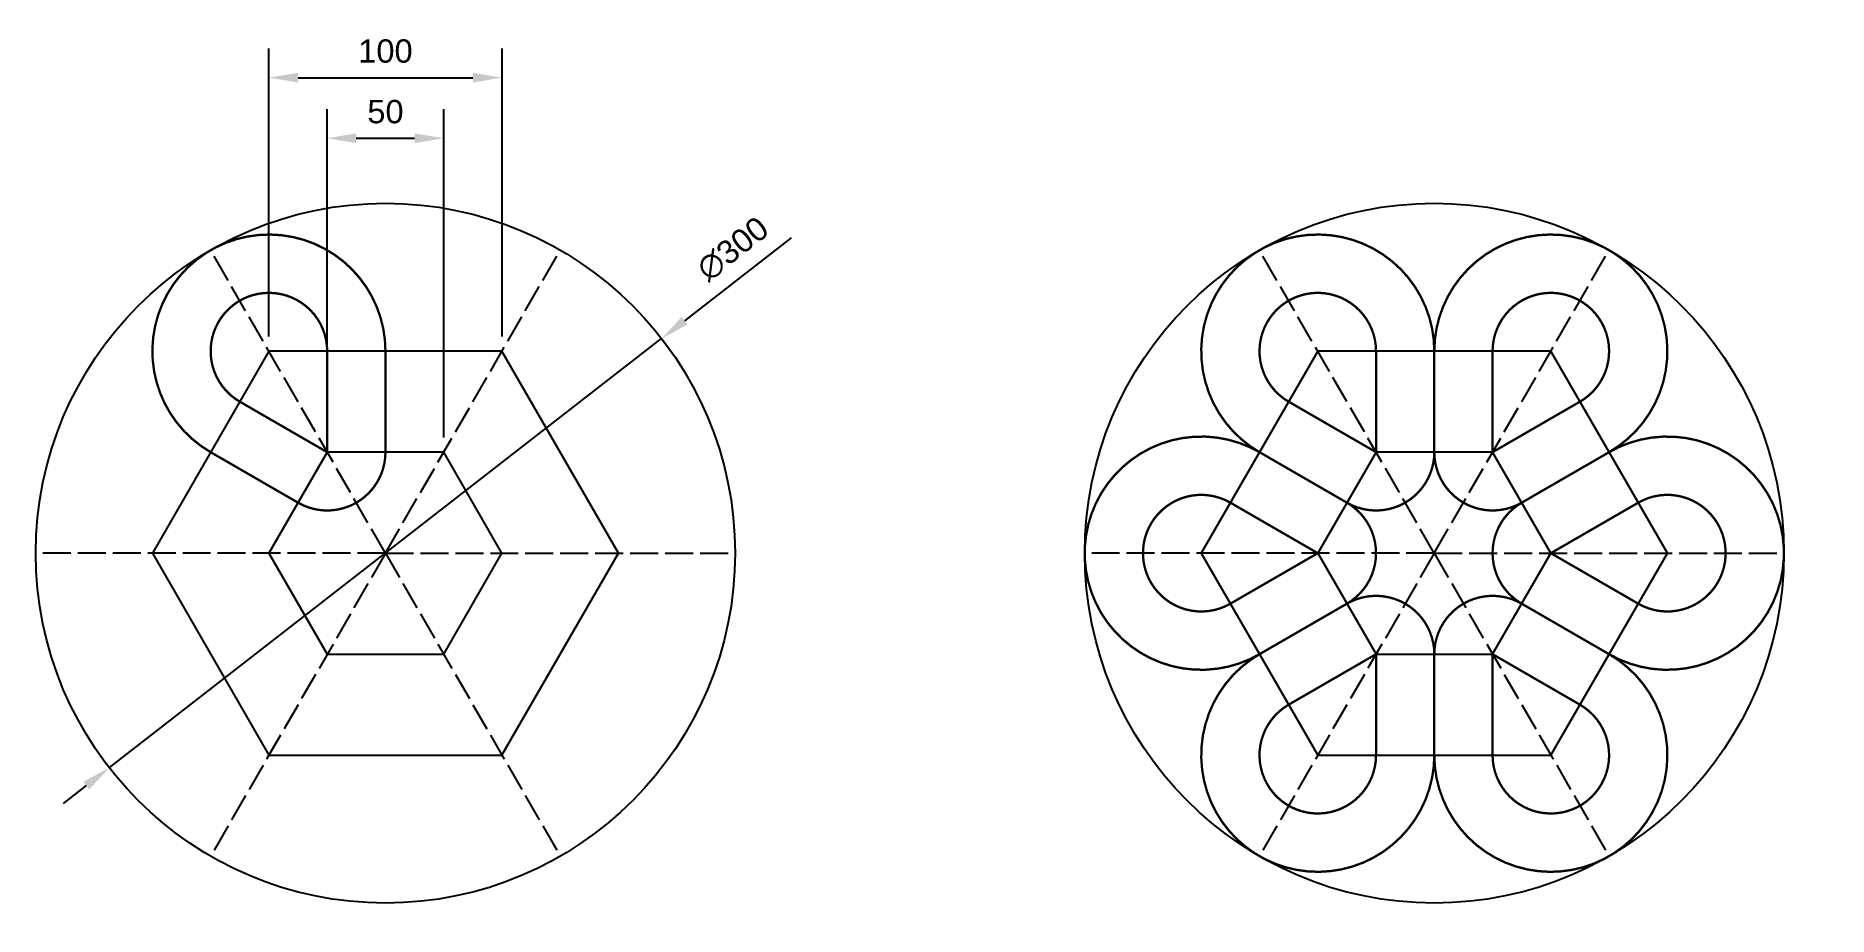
# Model space of a CAD drawing. Header units: millimetres. Extents: x 2792 to 3561, y 1434 to 1812.
import ezdxf

# ---------------------------------------------------------------- set-up
doc = ezdxf.new("R2010")
doc.units = ezdxf.units.MM
doc.linetypes.add('ACAD_ISO02W100', pattern=[15, 12, -3])
for name, color, linetype in [('AUXILIARES', 252, 'Continuous'), ('COTAS', 252, 'Continuous'), ('DISCONTINUAS', 252, 'ACAD_ISO02W100')]:
    doc.layers.add(name, color=color, linetype=linetype)
doc.styles.get("Standard").update_dxf_attribs({"font": 'arial.ttf'})
doc.dimstyles.new('ISO-25', dxfattribs={"dimtxt": 10, "dimasz": 12.5, "dimexe": 12.5, "dimexo": 6.25, "dimgap": 6.25, "dimtad": 1, "dimtxsty": 'Standard', "dimcen": 2.5, "dimadec": 0, "dimazin": 0, "dimtfac": 1, "dimtmove": 0, "dimatfit": 3, "dimfxl": 1, "dimarcsym": 0})

# ---------------------------------------------------------------- blocks, each defined once
blk = doc.blocks.new('*D1')
at = {"layer": 'COTAS', "color": 0, "lineweight": -2, "transparency": 16777216}
for p, q in [((2891.74, 1682.68), (2891.74, 1806.17)), ((2991.74, 1682.68), (2991.74, 1806.17)), ((2904.24, 1793.67), (2979.24, 1793.67))]:
    blk.add_line(p, q, dxfattribs=at)
at = {"layer": 'COTAS', "color": 0, "transparency": 16777216}
for points in [[(2904.24, 1795.76), (2904.24, 1791.59), (2891.74, 1793.67)], [(2979.24, 1795.76), (2979.24, 1791.59), (2991.74, 1793.67)]]:
    blk.add_solid(points, dxfattribs=at)
at = {"layer": 'Defpoints', "color": 0, "transparency": 16777216}
for p in [(2991.74, 1793.67), (2891.74, 1676.43), (2991.74, 1676.43)]:
    blk.add_point(p, dxfattribs=at)
at = {"layer": 'COTAS', "color": 0, "transparency": 16777216, "insert": (2941.74, 1805.03), "char_height": 10, "attachment_point": 5}
blk.add_mtext('100', dxfattribs=at)
blk = doc.blocks.new('*D2')
at = {"layer": 'COTAS', "color": 0, "lineweight": -2, "transparency": 16777216}
for p, q in [((2916.74, 1639.38), (2916.74, 1780.2)), ((2966.74, 1639.38), (2966.74, 1780.2)), ((2929.24, 1767.7), (2954.24, 1767.7))]:
    blk.add_line(p, q, dxfattribs=at)
at = {"layer": 'COTAS', "color": 0, "transparency": 16777216}
for points in [[(2929.24, 1769.78), (2929.24, 1765.61), (2916.74, 1767.7)], [(2954.24, 1769.78), (2954.24, 1765.61), (2966.74, 1767.7)]]:
    blk.add_solid(points, dxfattribs=at)
at = {"layer": 'Defpoints', "color": 0, "transparency": 16777216}
for p in [(2966.74, 1767.7), (2916.74, 1633.13), (2966.74, 1633.13)]:
    blk.add_point(p, dxfattribs=at)
at = {"layer": 'COTAS', "color": 0, "transparency": 16777216, "insert": (2941.74, 1779.05), "char_height": 10, "attachment_point": 5}
blk.add_mtext('50', dxfattribs=at)
blk = doc.blocks.new('*D4')
at = {"layer": 'COTAS', "color": 0, "lineweight": -2, "transparency": 16777216}
for p, q in [((3115.85, 1725.02), (3070.09, 1689.49)), ((2823.26, 1497.84), (3060.22, 1681.82)), ((2813.38, 1490.17), (2803.51, 1482.5))]:
    blk.add_line(p, q, dxfattribs=at)
at = {"layer": 'COTAS', "color": 0, "transparency": 16777216}
for points in [[(3068.81, 1691.13), (3071.37, 1687.84), (3060.22, 1681.82)], [(2812.11, 1491.81), (2814.66, 1488.52), (2823.26, 1497.84)]]:
    blk.add_solid(points, dxfattribs=at)
at = {"layer": 'Defpoints', "color": 0, "transparency": 16777216}
for p in [(3060.22, 1681.82), (2823.26, 1497.84)]:
    blk.add_point(p, dxfattribs=at)
at = {"layer": 'COTAS', "color": 0, "transparency": 16777216, "insert": (3090.77, 1720.28), "char_height": 10, "attachment_point": 5, "rotation": 37.82723}
blk.add_mtext('∅300', dxfattribs=at)
blk = doc.blocks.new('*U7')
at = {"const_width": 1}
for points in [[(50, -25), (50, 18.3, 1.732051), (-25, -25), (12.5, -46.65, 0.57735)], [(25, -25), (25, 18.3, 1.732051), (-12.5, -3.35)]]:
    blk.add_lwpolyline(points, format="xyb", close=True, dxfattribs=at)
at = {"layer": 'DISCONTINUAS'}
blk.add_line((50, -68.3), (-25, 61.6), dxfattribs=at)
blk = doc.blocks.new('*U8')
at = {"color": 0, "linetype": 'ByBlock', "lineweight": -2, "transparency": 16777216}
for p, rotation in [((2975.89, 1667.28), 299.9999999999999), ((3025.89, 1598.98), 240), ((2857.59, 1580.68), 59.99999999999997), ((2907.59, 1512.38), 120), ((2991.74, 1521.53), 180)]:
    blk.add_blockref('*U7', p, dxfattribs=dict(at, rotation=rotation))
blk.add_blockref('*U7', (2891.74, 1658.13), dxfattribs=at)

msp = doc.modelspace()

# ---------------------------------------------------------------- linework, layer by layer
at = {"const_width": 1}
for points in [[(2941.736, 1633.129), (2941.736, 1676.43, 1.7320508), (2866.736, 1633.129), (2904.236, 1611.478, 0.5773503)], [(2916.736, 1633.129), (2916.736, 1676.43, 1.7320508), (2879.236, 1654.78)]]:
    msp.add_lwpolyline(points, format="xyb", close=True, dxfattribs=at)
at = {"layer": 'AUXILIARES'}
for points in [[(2891.736, 1676.43), (2841.736, 1589.828), (2891.736, 1503.225), (2991.736, 1503.225), (3041.736, 1589.828), (2991.736, 1676.43)], [(3341.736, 1676.43), (3291.736, 1589.828), (3341.736, 1503.225), (3441.736, 1503.225), (3491.736, 1589.828), (3441.736, 1676.43)], [(2916.736, 1633.129), (2891.736, 1589.828), (2916.736, 1546.527), (2966.736, 1546.527), (2991.736, 1589.828), (2966.736, 1633.129)], [(3366.736, 1633.129), (3341.736, 1589.828), (3366.736, 1546.527), (3416.736, 1546.527), (3441.736, 1589.828), (3416.736, 1633.129)]]:
    msp.add_lwpolyline(points, close=True, dxfattribs=at)
for centre in [(2941.736, 1589.828), (3391.736, 1589.828)]:
    msp.add_circle(centre, 150, dxfattribs=at)
at = {"layer": 'DISCONTINUAS'}
for q in [(2866.736, 1719.732), (3016.736, 1719.732), (2791.736, 1589.828), (2866.736, 1459.924), (3016.736, 1459.924), (3091.736, 1589.828)]:
    msp.add_line((2941.736, 1589.828), q, dxfattribs=at)

# ---------------------------------------------------------------- block references
msp.add_blockref('*U8', (450, 0))

# ---------------------------------------------------------------- dimensions: what is measured, and where the dimension line sits
at = {"layer": 'COTAS'}
for base, p1, p2, picture, middle in [((2991.736, 1793.672), (2891.736, 1676.43), (2991.736, 1676.43), '*D1', (2941.736, 1805.028)), ((2966.736, 1767.696), (2916.736, 1633.129), (2966.736, 1633.129), '*D2', (2941.736, 1779.052))]:
    dim = msp.add_linear_dim(base=base, p1=p1, p2=p2, dimstyle='ISO-25', dxfattribs=at)
    dim.commit()
    dim.dimension.update_dxf_attribs({"geometry": picture, "text_midpoint": middle})
dim = msp.add_diameter_dim_2p(p1=(2823.257, 1497.835), p2=(3060.216, 1681.82), dimstyle='ISO-25', dxfattribs=at)
dim.commit()
dim.dimension.update_dxf_attribs({"geometry": '*D4', "text_midpoint": (3090.772, 1720.276)})

doc.saveas('drawing.dxf')
